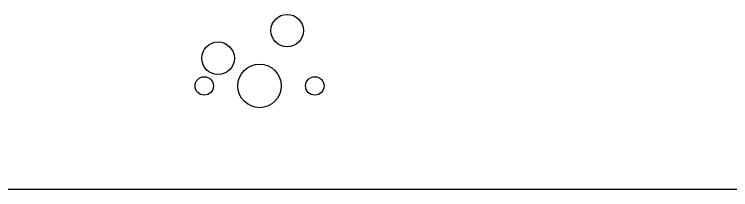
# Model space of a CAD drawing. Header units: millimetres. Extents: x 172 to 597, y 625 to 806.
# Drawn here: x 292.8 to 358.6, y 685.1 to 701.2 of the extents above; entities that cross this region are included whole.
import ezdxf

# ---------------------------------------------------------------- set-up
doc = ezdxf.new("R2010")
doc.units = ezdxf.units.MM
doc.layers.add('符号标注层', color=31, linetype='Continuous', lineweight=25)

msp = doc.modelspace()

# ---------------------------------------------------------------- linework, layer by layer
at = {"color": 7, "linetype": 'Continuous', "lineweight": 25}
msp.add_line((518.605, 685.076), (173.942, 685.076), dxfattribs=at)
for centre, radius in [((317.858, 699.681), 1.493), ((311.508, 697.142), 1.5)]:
    msp.add_circle(centre, radius, dxfattribs=at)
at = {"layer": '符号标注层'}
for centre, radius in [((315.317, 694.601), 2), ((310.237, 694.601), 0.85), ((320.397, 694.601), 0.85)]:
    msp.add_circle(centre, radius, dxfattribs=at)

doc.saveas('drawing.dxf')
